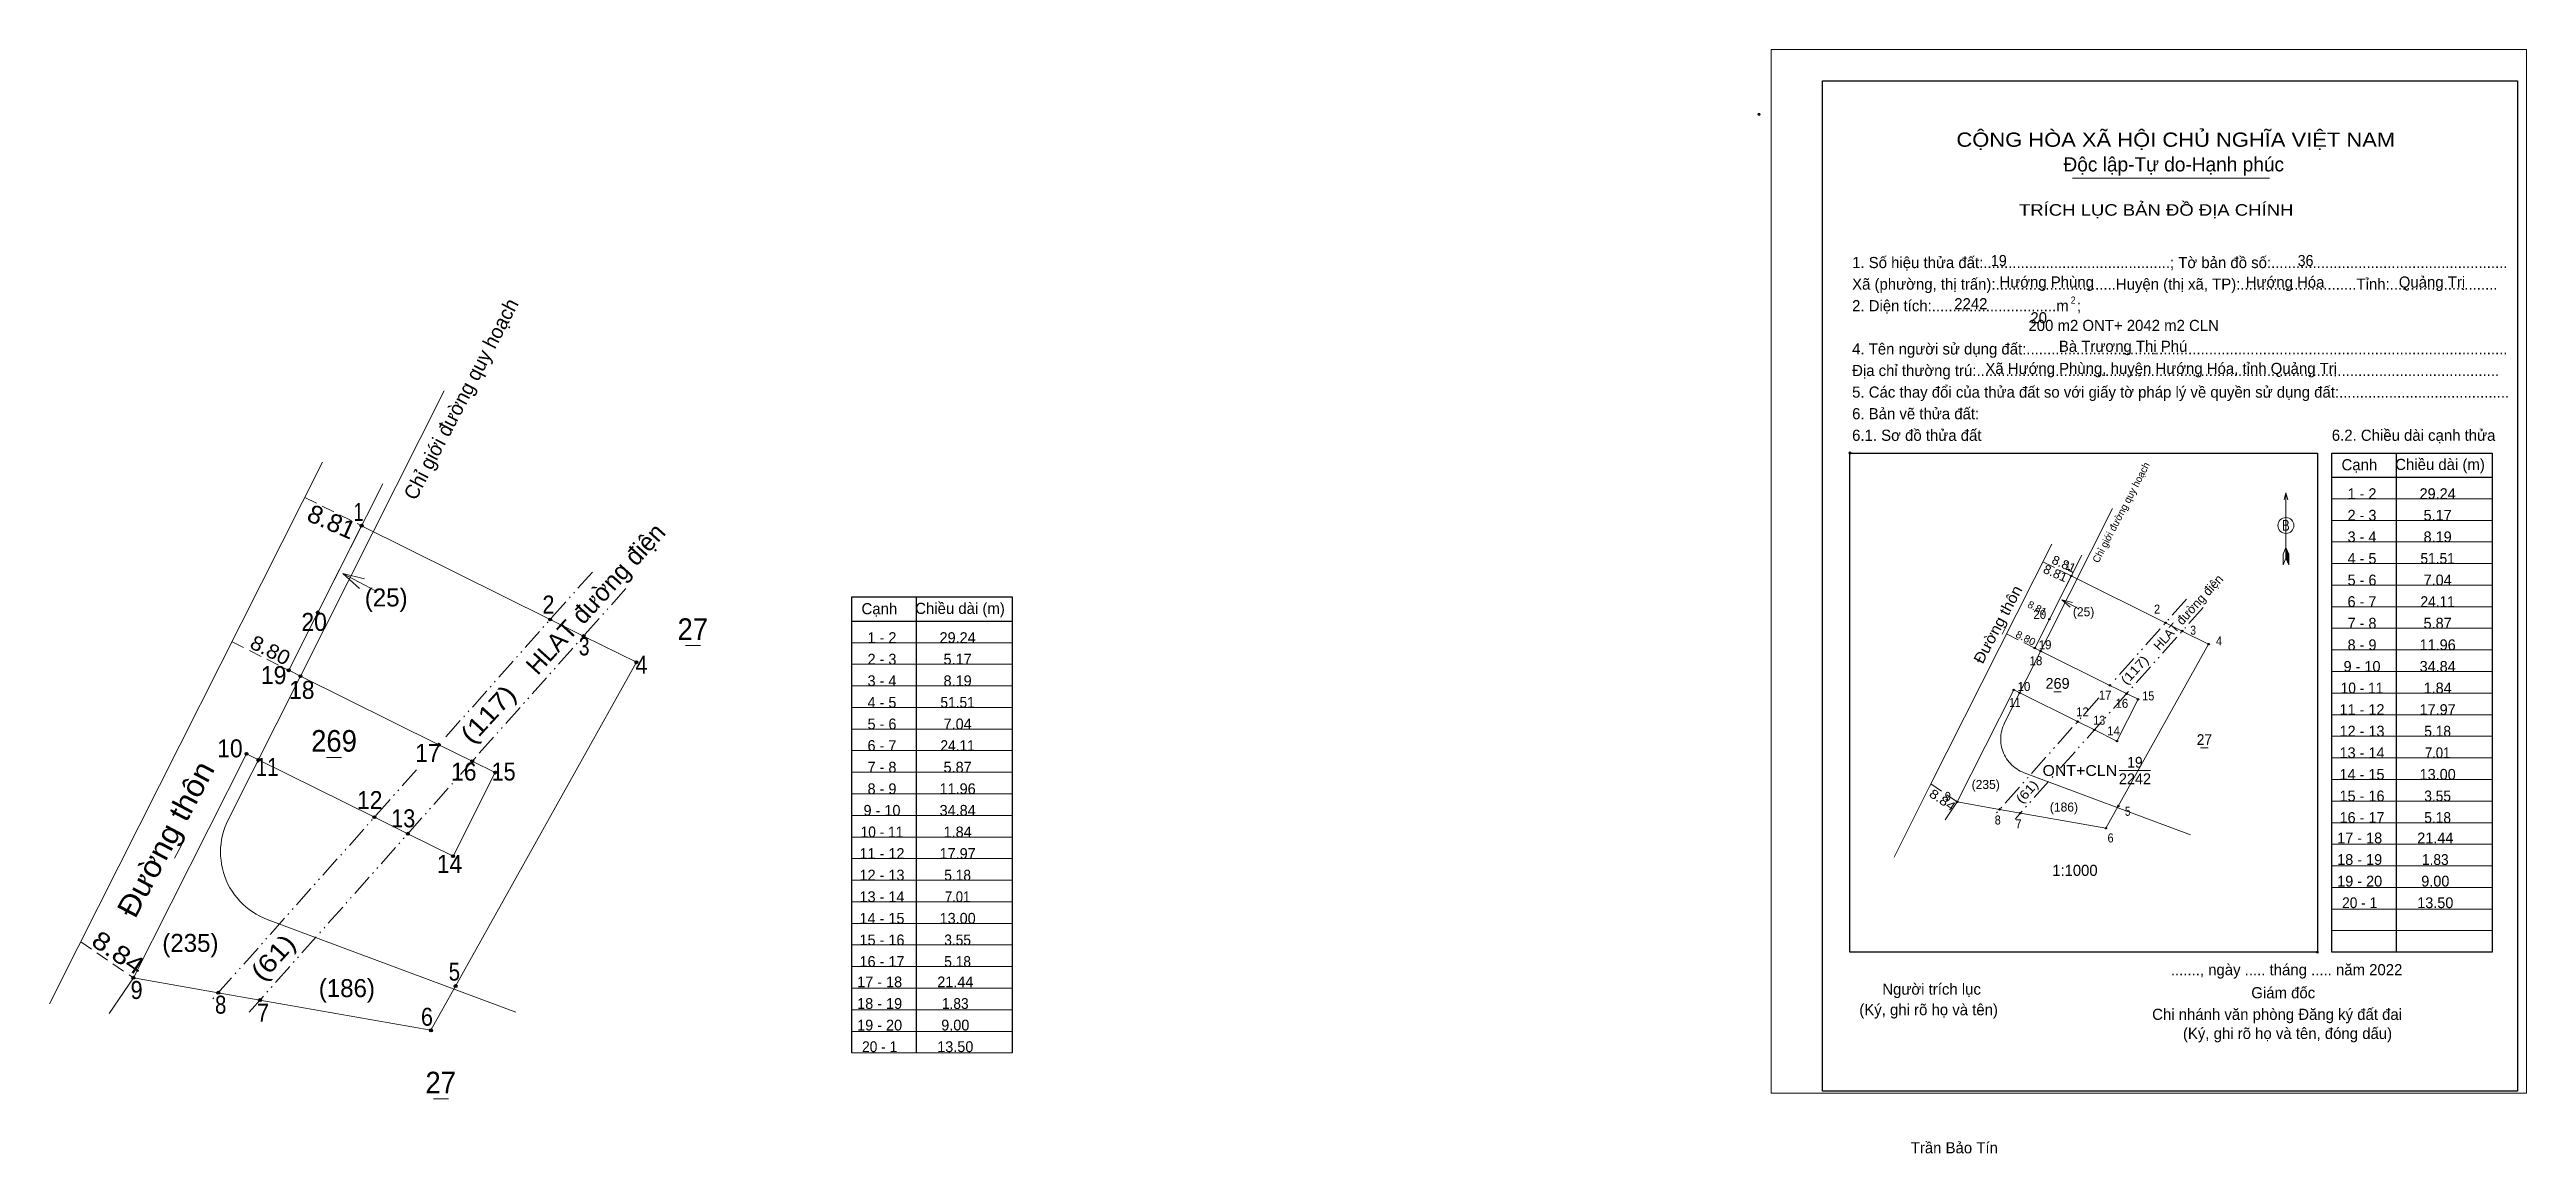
# Model space of a CAD drawing. Header units: metres. Extents: x 533772 to 534459, y 1850811 to 1851117.
import ezdxf
from ezdxf.enums import TextEntityAlignment as Align

# ---------------------------------------------------------------- set-up
doc = ezdxf.new("R2010")
doc.units = ezdxf.units.M
doc.header["$LTSCALE"] = 1.2
doc.header["$PDMODE"] = 32
doc.header["$PDSIZE"] = 0.6
doc.linetypes.add('DASH_DOUBLE_DOT', pattern=[9.2, 5, -1.2, 0.3, -1.2, 0.3, -1.2])
doc.linetypes.add('MEDIUM_DASHED', pattern=[4.5, 3, -1.5])
for name, color, linetype, lineweight in [('1', 7, 'Continuous', 13), ('10', 7, 'Continuous', 13), ('11', 7, 'Continuous', 25), ('13', 7, 'Continuous', 13), ('2', 7, 'Continuous', 13), ('27', 7, 'Continuous', 13), ('3', 7, 'Continuous', 25), ('50', 7, 'Continuous', 13), ('59', 7, 'DASH_DOUBLE_DOT', 13), ('63', 7, 'Continuous', 13), ('8', 7, 'Continuous', 13), ('9', 7, 'Continuous', 13)]:
    doc.layers.add(name, color=color, linetype=linetype, lineweight=lineweight)
for name, color, linetype in [('36', 7, 'Continuous'), ('52', 7, 'Continuous'), ('6', 7, 'Continuous')]:
    doc.layers.add(name, color=color, linetype=linetype)

msp = doc.modelspace()

# ---------------------------------------------------------------- hatches: boundary and pattern name
at = {"layer": '11'}
for points in [[(534333.301, 1850971.127, 1), (534332.901, 1850971.127, 1)], [(534333.301, 1850971.127, 1), (534332.901, 1850971.127, 1)], [(534327.223, 1850959.076, 1), (534326.823, 1850959.076, 1)], [(534327.223, 1850959.076, 1), (534326.823, 1850959.076, 1)], [(534359.478, 1850958.102, 1), (534359.078, 1850958.102, 1)], [(534359.478, 1850958.102, 1), (534359.078, 1850958.102, 1)], [(534323.17, 1850951.04, 1), (534322.77, 1850951.04, 1)], [(534323.17, 1850951.04, 1), (534322.77, 1850951.04, 1)], [(534324.812, 1850950.225, 1), (534324.412, 1850950.225, 1)], [(534324.812, 1850950.225, 1), (534324.412, 1850950.225, 1)], [(534364.11, 1850955.797, 1), (534363.71, 1850955.797, 1)], [(534364.11, 1850955.797, 1), (534363.71, 1850955.797, 1)], [(534371.439, 1850952.15, 1), (534371.039, 1850952.15, 1)], [(534371.439, 1850952.15, 1), (534371.039, 1850952.15, 1)], [(534317.32, 1850939.43, 1), (534316.92, 1850939.43, 1)], [(534317.32, 1850939.43, 1), (534316.92, 1850939.43, 1)], [(534318.967, 1850938.613, 1), (534318.567, 1850938.613, 1)], [(534318.967, 1850938.613, 1), (534318.567, 1850938.613, 1)], [(534344.014, 1850940.698, 1), (534343.614, 1850940.698, 1)], [(534344.014, 1850940.698, 1), (534343.614, 1850940.698, 1)], [(534348.652, 1850938.397, 1), (534348.252, 1850938.397, 1)], [(534348.652, 1850938.397, 1), (534348.252, 1850938.397, 1)], [(534351.83, 1850936.82, 1), (534351.43, 1850936.82, 1)], [(534351.83, 1850936.82, 1), (534351.43, 1850936.82, 1)], [(534335.066, 1850930.628, 1), (534334.666, 1850930.628, 1)], [(534335.066, 1850930.628, 1), (534334.666, 1850930.628, 1)], [(534339.707, 1850928.326, 1), (534339.307, 1850928.326, 1)], [(534339.707, 1850928.326, 1), (534339.307, 1850928.326, 1)], [(534345.99, 1850925.21, 1), (534345.59, 1850925.21, 1)], [(534345.99, 1850925.21, 1), (534345.59, 1850925.21, 1)], [(534301.614, 1850908.326, 1), (534301.214, 1850908.326, 1)], [(534301.614, 1850908.326, 1), (534301.214, 1850908.326, 1)], [(534313.395, 1850906.241, 1), (534312.995, 1850906.241, 1)], [(534313.395, 1850906.241, 1), (534312.995, 1850906.241, 1)], [(534313.395, 1850906.241, 1), (534312.995, 1850906.241, 1)], [(534313.395, 1850906.241, 1), (534312.995, 1850906.241, 1)], [(534319.179, 1850905.218, 1), (534318.779, 1850905.218, 1)], [(534319.179, 1850905.218, 1), (534318.779, 1850905.218, 1)], [(534346.349, 1850907.17, 1), (534345.949, 1850907.17, 1)], [(534346.349, 1850907.17, 1), (534345.949, 1850907.17, 1)], [(534342.917, 1850901.018, 1), (534342.517, 1850901.018, 1)], [(534342.917, 1850901.018, 1), (534342.517, 1850901.018, 1)]]:
    msp.add_hatch(color=256, dxfattribs=at).paths.add_polyline_path(points)
at = {"layer": '8'}
for points in [[(533858.819, 1850985.067, 1), (533858.019, 1850985.067, 1)], [(533858.819, 1850985.067, 1), (533858.019, 1850985.067, 1)], [(533846.664, 1850960.964, 1), (533845.864, 1850960.964, 1)], [(533846.664, 1850960.964, 1), (533845.864, 1850960.964, 1)], [(533911.175, 1850959.016, 1), (533910.375, 1850959.016, 1)], [(533911.175, 1850959.016, 1), (533910.375, 1850959.016, 1)], [(533920.437, 1850954.407, 1), (533919.637, 1850954.407, 1)], [(533920.437, 1850954.407, 1), (533919.637, 1850954.407, 1)], [(533838.558, 1850944.892, 1), (533837.758, 1850944.892, 1)], [(533838.558, 1850944.892, 1), (533837.758, 1850944.892, 1)], [(533841.842, 1850943.263, 1), (533841.042, 1850943.263, 1)], [(533841.842, 1850943.263, 1), (533841.042, 1850943.263, 1)], [(533935.096, 1850947.113, 1), (533934.296, 1850947.113, 1)], [(533935.096, 1850947.113, 1), (533934.296, 1850947.113, 1)], [(533880.245, 1850924.209, 1), (533879.445, 1850924.209, 1)], [(533880.245, 1850924.209, 1), (533879.445, 1850924.209, 1)], [(533826.858, 1850921.672, 1), (533826.058, 1850921.672, 1)], [(533826.858, 1850921.672, 1), (533826.058, 1850921.672, 1)], [(533830.153, 1850920.038, 1), (533829.353, 1850920.038, 1)], [(533830.153, 1850920.038, 1), (533829.353, 1850920.038, 1)], [(533889.523, 1850919.605, 1), (533888.723, 1850919.605, 1)], [(533889.523, 1850919.605, 1), (533888.723, 1850919.605, 1)], [(533895.879, 1850916.452, 1), (533895.079, 1850916.452, 1)], [(533895.879, 1850916.452, 1), (533895.079, 1850916.452, 1)], [(533862.349, 1850904.069, 1), (533861.549, 1850904.069, 1)], [(533862.349, 1850904.069, 1), (533861.549, 1850904.069, 1)], [(533871.632, 1850899.465, 1), (533870.832, 1850899.465, 1)], [(533871.632, 1850899.465, 1), (533870.832, 1850899.465, 1)], [(533884.198, 1850893.232, 1), (533883.398, 1850893.232, 1)], [(533884.198, 1850893.232, 1), (533883.398, 1850893.232, 1)], [(533795.446, 1850859.463, 1), (533794.646, 1850859.463, 1)], [(533795.446, 1850859.463, 1), (533794.646, 1850859.463, 1)], [(533819.008, 1850855.294, 1), (533818.208, 1850855.294, 1)], [(533819.008, 1850855.294, 1), (533818.208, 1850855.294, 1)], [(533819.008, 1850855.294, 1), (533818.208, 1850855.294, 1)], [(533819.008, 1850855.294, 1), (533818.208, 1850855.294, 1)], [(533884.916, 1850857.151, 1), (533884.116, 1850857.151, 1)], [(533884.916, 1850857.151, 1), (533884.116, 1850857.151, 1)], [(533830.577, 1850853.248, 1), (533829.777, 1850853.248, 1)], [(533830.577, 1850853.248, 1), (533829.777, 1850853.248, 1)], [(533878.053, 1850844.848, 1), (533877.253, 1850844.848, 1)], [(533878.053, 1850844.848, 1), (533877.253, 1850844.848, 1)]]:
    msp.add_hatch(color=256, dxfattribs=at).paths.add_polyline_path(points)

# ---------------------------------------------------------------- linework, layer by layer
at = {"layer": '1', "lineweight": 25}
for p, q in [((534405.44, 1850998.55), (534449.94, 1850998.55)), ((534423.28, 1851005.25), (534423.28, 1850866.55))]:
    msp.add_line(p, q, dxfattribs=at)
at = {"layer": '1'}
for p, q in [((534392.7, 1850994.19), (534392.7, 1850976.04)), ((534405.44, 1850992.55), (534449.94, 1850992.55)), ((534405.44, 1850986.55), (534449.94, 1850986.55)), ((534392.7, 1850979.04), (534391.94, 1850977.19)), ((534392.7, 1850979.04), (534393.47, 1850977.19)), ((534392.7, 1850978.78), (534393.47, 1850976.92)), ((534392.7, 1850978.52), (534393.47, 1850976.66)), ((534392.7, 1850978.26), (534393.48, 1850976.39)), ((534392.7, 1850977.99), (534393.48, 1850976.12)), ((534405.44, 1850980.55), (534449.94, 1850980.55)), ((534392.7, 1850977.73), (534393.48, 1850975.85)), ((534392.7, 1850977.47), (534393.48, 1850975.58)), ((534392.7, 1850977.21), (534393.49, 1850975.31)), ((534392.7, 1850976.95), (534393.49, 1850975.04)), ((534392.7, 1850976.69), (534393.49, 1850974.77)), ((534392.7, 1850976.43), (534393.5, 1850974.51)), ((534392.7, 1850976.04), (534393.5, 1850974.19)), ((534393.5, 1850974.19), (534393.47, 1850977.19)), ((534405.44, 1850974.55), (534449.94, 1850974.55)), ((534405.44, 1850968.55), (534449.94, 1850968.55)), ((534405.44, 1850962.55), (534449.94, 1850962.55)), ((534405.44, 1850956.55), (534449.94, 1850956.55)), ((534405.44, 1850950.55), (534449.94, 1850950.55)), ((534405.44, 1850944.55), (534449.94, 1850944.55)), ((534405.44, 1850938.55), (534449.94, 1850938.55)), ((534405.44, 1850932.55), (534449.94, 1850932.55)), ((534405.44, 1850926.55), (534449.94, 1850926.55)), ((534405.44, 1850920.55), (534449.94, 1850920.55)), ((534405.44, 1850914.55), (534449.94, 1850914.55)), ((534405.44, 1850908.55), (534449.94, 1850908.55)), ((534405.44, 1850902.55), (534449.94, 1850902.55)), ((534405.44, 1850896.55), (534449.94, 1850896.55)), ((534405.44, 1850890.55), (534449.94, 1850890.55)), ((534405.44, 1850884.55), (534449.94, 1850884.55)), ((534405.44, 1850878.55), (534449.94, 1850878.55)), ((534405.44, 1850872.55), (534449.94, 1850872.55))]:
    msp.add_line(p, q, dxfattribs=at)
at = {"layer": '1', "lineweight": 25}
for points in [[(534271.64, 1851005.25), (534401.44, 1851005.25), (534401.44, 1850866.55), (534271.64, 1850866.55)], [(534405.44, 1851005.25), (534449.94, 1851005.25), (534449.94, 1850866.55), (534405.44, 1850866.55)]]:
    msp.add_lwpolyline(points, close=True, dxfattribs=at)
at = {"layer": '1'}
for points in [[(534393.22, 1850992.26), (534392.7, 1850994.19), (534392.18, 1850992.26)], [(534392.7, 1850976.04), (534391.9, 1850974.19), (534391.94, 1850977.19)]]:
    msp.add_lwpolyline(points, dxfattribs=at)
msp.add_circle((534392.7, 1850985.117), 2.215, dxfattribs=at)
for p in [(534246.4, 1851099.34), (534271.64, 1851005.25), (534401.44, 1850866.55)]:
    msp.add_point(p, dxfattribs=at)
at = {"layer": '10'}
for p, q in [((534293.76, 1850912.61), (534327.67, 1850979.94)), ((534293.76, 1850912.61), (534327.67, 1850979.94)), ((534330.47, 1850964.47), (534335.01, 1850962.1)), ((534330.47, 1850964.47), (534335.01, 1850962.1)), ((534283.88, 1850893.01), (534293.76, 1850912.61)), ((534283.88, 1850893.01), (534293.76, 1850912.61))]:
    msp.add_line(p, q, dxfattribs=at)
at = {"layer": '10', "linetype": 'MEDIUM_DASHED'}
for p, q in [((534325.21, 1850975.05), (534333.1, 1850971.13)), ((534325.21, 1850975.05), (534333.1, 1850971.13)), ((534315.11, 1850955), (534322.97, 1850951.04)), ((534315.11, 1850955), (534322.97, 1850951.04)), ((534294.11, 1850913.3), (534301.41, 1850908.33)), ((534294.11, 1850913.3), (534301.41, 1850908.33))]:
    msp.add_line(p, q, dxfattribs=at)
at = {"layer": '10'}
for points in [[(534313.2, 1850906.24), (534301.41, 1850908.33), (534317.12, 1850939.43), (534318.77, 1850938.61), (534334.87, 1850930.63), (534339.51, 1850928.33), (534345.79, 1850925.21), (534351.63, 1850936.82), (534348.45, 1850938.4), (534343.81, 1850940.7), (534324.61, 1850950.23), (534322.97, 1850951.04), (534327.02, 1850959.08), (534336.02, 1850976.92)], [(534327.02, 1850959.08), (534333.1, 1850971.13), (534359.28, 1850958.1), (534363.91, 1850955.8), (534371.24, 1850952.15), (534346.15, 1850907.17), (534342.72, 1850901.02), (534318.98, 1850905.22), (534313.2, 1850906.24), (534301.41, 1850908.33), (534317.12, 1850939.43), (534318.77, 1850938.61), (534334.87, 1850930.63), (534339.51, 1850928.33), (534345.79, 1850925.21), (534351.63, 1850936.82), (534351.76, 1850937.07)], [(534333.1, 1850971.13), (534359.28, 1850958.1), (534363.91, 1850955.8), (534371.24, 1850952.15), (534346.15, 1850907.17), (534342.72, 1850901.02), (534318.98, 1850905.22), (534313.2, 1850906.24)], [(534332.79, 1850962.42), (534330.47, 1850964.47), (534333.48, 1850963.75)], [(534332.79, 1850962.42), (534330.47, 1850964.47), (534333.48, 1850963.75)]]:
    msp.add_lwpolyline(points, dxfattribs=at)
msp.add_lwpolyline([(534313.2, 1850906.24), (534301.41, 1850908.33), (534317.12, 1850939.43), (534318.77, 1850938.61), (534334.87, 1850930.63), (534339.51, 1850928.33), (534345.79, 1850925.21), (534351.63, 1850936.82), (534348.45, 1850938.4), (534343.81, 1850940.7), (534324.61, 1850950.23), (534322.97, 1850951.04), (534327.02, 1850959.08), (534333.1, 1850971.13), (534359.28, 1850958.1), (534363.91, 1850955.8), (534371.24, 1850952.15), (534346.15, 1850907.17), (534342.72, 1850901.02), (534318.98, 1850905.22)], close=True, dxfattribs=at)
at = {"layer": '11'}
for centre in [(534333.101, 1850971.127), (534333.101, 1850971.127), (534327.023, 1850959.076), (534327.023, 1850959.076), (534359.278, 1850958.102), (534359.278, 1850958.102), (534322.97, 1850951.04), (534322.97, 1850951.04), (534324.612, 1850950.225), (534324.612, 1850950.225), (534363.91, 1850955.797), (534363.91, 1850955.797), (534371.239, 1850952.15), (534371.239, 1850952.15), (534317.12, 1850939.43), (534317.12, 1850939.43), (534318.767, 1850938.613), (534318.767, 1850938.613), (534343.814, 1850940.698), (534343.814, 1850940.698), (534348.452, 1850938.397), (534348.452, 1850938.397), (534351.63, 1850936.82), (534351.63, 1850936.82), (534334.866, 1850930.628), (534334.866, 1850930.628), (534339.507, 1850928.326), (534339.507, 1850928.326), (534345.79, 1850925.21), (534345.79, 1850925.21), (534301.414, 1850908.326), (534301.414, 1850908.326), (534313.195, 1850906.241), (534313.195, 1850906.241), (534313.195, 1850906.241), (534313.195, 1850906.241), (534318.979, 1850905.218), (534318.979, 1850905.218), (534346.149, 1850907.17), (534346.149, 1850907.17), (534342.717, 1850901.018), (534342.717, 1850901.018)]:
    msp.add_circle(centre, 0.2, dxfattribs=at)
at = {"layer": '13'}
msp.add_line((534333.4, 1851081.61), (534388.13, 1851081.61), dxfattribs=at)
at = {"layer": '2'}
msp.add_lwpolyline([(534249.81, 1851117.38), (534459.48, 1851117.38), (534459.48, 1850827.39), (534249.81, 1850827.39)], close=True, dxfattribs=at)
at = {"layer": '27'}
msp.add_line((534301.41, 1850908.33), (534298.04, 1850903.36), dxfattribs=at)
msp.add_line((534301.41, 1850908.33), (534298.04, 1850903.36), dxfattribs=at)
msp.add_line((534301.41, 1850908.33), (534298.04, 1850903.36), dxfattribs=at)
msp.add_line((534301.41, 1850908.33), (534298.04, 1850903.36), dxfattribs=at)
at = {"layer": '3'}
msp.add_lwpolyline([(534263.98, 1851108.69), (534456.98, 1851108.69), (534456.98, 1850827.92), (534263.98, 1850827.92)], close=True, dxfattribs=at)
at = {"layer": '50'}
for p, q in [((534314.58, 1850930.28), (534344.57, 1850989.88)), ((534314.58, 1850930.28), (534344.57, 1850989.88)), ((534366.19, 1850899.15), (534320.01, 1850916.41)), ((534366.19, 1850899.15), (534320.01, 1850916.41))]:
    msp.add_line(p, q, dxfattribs=at)
msp.add_lwpolyline([(534320.01, 1850916.41), (534319.47, 1850916.63), (534318.95, 1850916.88), (534318.44, 1850917.16), (534317.95, 1850917.47), (534317.48, 1850917.8), (534317.03, 1850918.17), (534316.6, 1850918.55), (534316.19, 1850918.97), (534315.81, 1850919.4), (534315.46, 1850919.86), (534315.13, 1850920.33), (534314.82, 1850920.83), (534314.55, 1850921.34), (534314.31, 1850921.87), (534314.1, 1850922.4), (534313.92, 1850922.96), (534313.77, 1850923.51), (534313.66, 1850924.08), (534313.58, 1850924.66), (534313.53, 1850925.23), (534313.51, 1850925.81), (534313.53, 1850926.39), (534313.58, 1850926.97), (534313.67, 1850927.54), (534313.79, 1850928.11), (534313.94, 1850928.66), (534314.12, 1850929.21), (534314.33, 1850929.75), (534314.58, 1850930.28)], dxfattribs=at)
msp.add_lwpolyline([(534320.01, 1850916.41), (534319.47, 1850916.63), (534318.95, 1850916.88), (534318.44, 1850917.16), (534317.95, 1850917.47), (534317.48, 1850917.8), (534317.03, 1850918.17), (534316.6, 1850918.55), (534316.19, 1850918.97), (534315.81, 1850919.4), (534315.46, 1850919.86), (534315.13, 1850920.33), (534314.82, 1850920.83), (534314.55, 1850921.34), (534314.31, 1850921.87), (534314.1, 1850922.4), (534313.92, 1850922.96), (534313.77, 1850923.51), (534313.66, 1850924.08), (534313.58, 1850924.66), (534313.53, 1850925.23), (534313.51, 1850925.81), (534313.53, 1850926.39), (534313.58, 1850926.97), (534313.67, 1850927.54), (534313.79, 1850928.11), (534313.94, 1850928.66), (534314.12, 1850929.21), (534314.33, 1850929.75), (534314.58, 1850930.28)], dxfattribs=at)
at = {"layer": '59'}
for p, q in [((534365.13, 1850964.69), (534344.4, 1850941.36)), ((534365.13, 1850964.69), (534344.4, 1850941.36)), ((534369.76, 1850962.38), (534348.8, 1850938.78)), ((534369.76, 1850962.38), (534348.8, 1850938.78)), ((534340.72, 1850937.21), (534312.19, 1850905.11)), ((534340.72, 1850937.21), (534312.19, 1850905.11)), ((534348.8, 1850938.78), (534317.48, 1850903.53)), ((534348.8, 1850938.78), (534317.48, 1850903.53))]:
    msp.add_line(p, q, dxfattribs=at)
at = {"layer": '63'}
for p, q in [((534313.89, 1850954.93), (534314.86, 1850956.76)), ((534313.89, 1850954.93), (534314.86, 1850956.76)), ((534328.24, 1850938.94), (534330.31, 1850938.94)), ((534328.24, 1850938.94), (534330.31, 1850938.94)), ((534369.01, 1850923.33), (534371.08, 1850923.33))]:
    msp.add_line(p, q, dxfattribs=at)
at = {"layer": '8'}
for p, q in [((533821.37, 1850903.38), (533881.36, 1851022.57)), ((533821.37, 1850903.38), (533881.36, 1851022.57)), ((533779.74, 1850868.04), (533847.56, 1851002.7)), ((533779.74, 1850868.04), (533847.56, 1851002.7)), ((533853.17, 1850971.75), (533862.25, 1850967.01)), ((533853.17, 1850971.75), (533862.25, 1850967.01)), ((533948.35, 1850951.76), (533952.49, 1850951.76)), ((533994.53, 1850952.56), (534039.03, 1850952.56)), ((533994.53, 1850946.56), (534039.03, 1850946.56)), ((533994.53, 1850940.56), (534039.03, 1850940.56)), ((533994.53, 1850934.56), (534039.03, 1850934.56)), ((533994.53, 1850928.56), (534039.03, 1850928.56)), ((533848.7, 1850920.7), (533852.84, 1850920.7)), ((533848.7, 1850920.7), (533852.84, 1850920.7)), ((533994.53, 1850922.56), (534039.03, 1850922.56)), ((533994.53, 1850916.56), (534039.03, 1850916.56)), ((533994.53, 1850910.56), (534039.03, 1850910.56)), ((533994.53, 1850904.56), (534039.03, 1850904.56)), ((533806.42, 1850892.64), (533808.37, 1850896.3)), ((533994.53, 1850898.56), (534039.03, 1850898.56)), ((533994.53, 1850892.56), (534039.03, 1850892.56)), ((533994.53, 1850886.56), (534039.03, 1850886.56)), ((533901.22, 1850849.85), (533832.23, 1850875.64)), ((533994.53, 1850880.56), (534039.03, 1850880.56)), ((533771.76, 1850852.2), (533779.74, 1850868.04)), ((533994.53, 1850874.56), (534039.03, 1850874.56)), ((533994.53, 1850868.56), (534039.03, 1850868.56)), ((533994.53, 1850862.56), (534039.03, 1850862.56)), ((533795.05, 1850859.46), (533788.3, 1850849.54)), ((533795.05, 1850859.46), (533788.3, 1850849.54)), ((533795.05, 1850859.46), (533788.3, 1850849.54)), ((533795.05, 1850859.46), (533788.3, 1850849.54)), ((533994.53, 1850856.56), (534039.03, 1850856.56)), ((533994.53, 1850850.56), (534039.03, 1850850.56)), ((533994.53, 1850844.56), (534039.03, 1850844.56)), ((533994.53, 1850838.56), (534039.03, 1850838.56)), ((533878.36, 1850825.78), (533882.5, 1850825.78))]:
    msp.add_line(p, q, dxfattribs=at)
at = {"layer": '8', "linetype": 'MEDIUM_DASHED'}
for p, q in [((533842.64, 1850992.92), (533858.42, 1850985.07)), ((533842.64, 1850992.92), (533858.42, 1850985.07)), ((533822.44, 1850952.81), (533838.16, 1850944.89)), ((533822.44, 1850952.81), (533838.16, 1850944.89)), ((533780.43, 1850869.4), (533795.05, 1850859.46)), ((533780.43, 1850869.4), (533795.05, 1850859.46))]:
    msp.add_line(p, q, dxfattribs=at)
at = {"layer": '8', "linetype": 'DASH_DOUBLE_DOT'}
for p, q in [((533922.47, 1850972.18), (533881.02, 1850925.53)), ((533922.47, 1850972.18), (533881.02, 1850925.53)), ((533931.73, 1850967.57), (533889.81, 1850920.38)), ((533931.73, 1850967.57), (533889.81, 1850920.38)), ((533873.65, 1850917.24), (533816.6, 1850853.03)), ((533873.65, 1850917.24), (533816.6, 1850853.03)), ((533889.81, 1850920.38), (533827.18, 1850849.87)), ((533889.81, 1850920.38), (533827.18, 1850849.87))]:
    msp.add_line(p, q, dxfattribs=at)
at = {"layer": '8', "lineweight": 25}
for p, q in [((533994.53, 1850838.56), (533994.53, 1850965.26)), ((534012.37, 1850965.26), (534012.37, 1850838.56)), ((533994.53, 1850958.56), (534039.03, 1850958.56))]:
    msp.add_line(p, q, dxfattribs=at)
at = {"layer": '8'}
for points in [[(533818.61, 1850855.29), (533795.05, 1850859.46), (533826.46, 1850921.67), (533829.75, 1850920.04), (533861.95, 1850904.07), (533871.23, 1850899.46), (533883.8, 1850893.23), (533895.48, 1850916.45), (533889.12, 1850919.61), (533879.85, 1850924.21), (533841.44, 1850943.26), (533838.16, 1850944.89), (533846.26, 1850960.96), (533864.26, 1850996.66)], [(533846.26, 1850960.96), (533858.42, 1850985.07), (533910.77, 1850959.02), (533920.04, 1850954.41), (533934.7, 1850947.11), (533884.52, 1850857.15), (533877.65, 1850844.85), (533830.18, 1850853.25), (533818.61, 1850855.29), (533795.05, 1850859.46), (533826.46, 1850921.67), (533829.75, 1850920.04), (533861.95, 1850904.07), (533871.23, 1850899.46), (533883.8, 1850893.23), (533895.48, 1850916.45), (533895.73, 1850916.95)], [(533858.42, 1850985.07), (533910.77, 1850959.02), (533920.04, 1850954.41), (533934.7, 1850947.11), (533884.52, 1850857.15), (533877.65, 1850844.85), (533830.18, 1850853.25), (533818.61, 1850855.29)], [(533857.79, 1850967.64), (533853.17, 1850971.75), (533859.18, 1850970.3)], [(533857.79, 1850967.64), (533853.17, 1850971.75), (533859.18, 1850970.3)], [(533832.23, 1850875.64), (533831.15, 1850876.08), (533830.11, 1850876.58), (533829.09, 1850877.14), (533828.11, 1850877.76), (533827.17, 1850878.42), (533826.27, 1850879.16), (533825.41, 1850879.92), (533824.59, 1850880.76), (533823.83, 1850881.62), (533823.13, 1850882.54), (533822.47, 1850883.48), (533821.85, 1850884.48), (533821.31, 1850885.5), (533820.83, 1850886.56), (533820.41, 1850887.62), (533820.05, 1850888.74), (533819.75, 1850889.84), (533819.53, 1850890.98), (533819.37, 1850892.14), (533819.27, 1850893.28), (533819.23, 1850894.44), (533819.27, 1850895.6), (533819.37, 1850896.76), (533819.55, 1850897.9), (533819.79, 1850899.04), (533820.09, 1850900.14), (533820.45, 1850901.24), (533820.87, 1850902.32), (533821.37, 1850903.38)], [(533832.23, 1850875.64), (533831.15, 1850876.08), (533830.11, 1850876.58), (533829.09, 1850877.14), (533828.11, 1850877.76), (533827.17, 1850878.42), (533826.27, 1850879.16), (533825.41, 1850879.92), (533824.59, 1850880.76), (533823.83, 1850881.62), (533823.13, 1850882.54), (533822.47, 1850883.48), (533821.85, 1850884.48), (533821.31, 1850885.5), (533820.83, 1850886.56), (533820.41, 1850887.62), (533820.05, 1850888.74), (533819.75, 1850889.84), (533819.53, 1850890.98), (533819.37, 1850892.14), (533819.27, 1850893.28), (533819.23, 1850894.44), (533819.27, 1850895.6), (533819.37, 1850896.76), (533819.55, 1850897.9), (533819.79, 1850899.04), (533820.09, 1850900.14), (533820.45, 1850901.24), (533820.87, 1850902.32), (533821.37, 1850903.38)]]:
    msp.add_lwpolyline(points, dxfattribs=at)
msp.add_lwpolyline([(533818.61, 1850855.29), (533795.05, 1850859.46), (533826.46, 1850921.67), (533829.75, 1850920.04), (533861.95, 1850904.07), (533871.23, 1850899.46), (533883.8, 1850893.23), (533895.48, 1850916.45), (533889.12, 1850919.61), (533879.85, 1850924.21), (533841.44, 1850943.26), (533838.16, 1850944.89), (533846.26, 1850960.96), (533858.42, 1850985.07), (533910.77, 1850959.02), (533920.04, 1850954.41), (533934.7, 1850947.11), (533884.52, 1850857.15), (533877.65, 1850844.85), (533830.18, 1850853.25)], close=True, dxfattribs=at)
at = {"layer": '8', "lineweight": 25}
msp.add_lwpolyline([(533994.53, 1850965.26), (534039.03, 1850965.26), (534039.03, 1850838.56)], dxfattribs=at)
for centre in [(533858.419, 1850985.067), (533858.419, 1850985.067), (533846.264, 1850960.964), (533846.264, 1850960.964), (533910.775, 1850959.016), (533910.775, 1850959.016), (533920.037, 1850954.407), (533920.037, 1850954.407), (533838.158, 1850944.892), (533838.158, 1850944.892), (533841.442, 1850943.263), (533841.442, 1850943.263), (533934.696, 1850947.113), (533934.696, 1850947.113), (533879.845, 1850924.209), (533879.845, 1850924.209), (533826.458, 1850921.672), (533826.458, 1850921.672), (533829.753, 1850920.038), (533829.753, 1850920.038), (533889.123, 1850919.605), (533889.123, 1850919.605), (533895.479, 1850916.452), (533895.479, 1850916.452), (533861.949, 1850904.069), (533861.949, 1850904.069), (533871.232, 1850899.465), (533871.232, 1850899.465), (533883.798, 1850893.232), (533883.798, 1850893.232), (533795.046, 1850859.463), (533795.046, 1850859.463), (533818.608, 1850855.294), (533818.608, 1850855.294), (533818.608, 1850855.294), (533818.608, 1850855.294), (533884.516, 1850857.151), (533884.516, 1850857.151), (533830.177, 1850853.248), (533830.177, 1850853.248), (533877.653, 1850844.848), (533877.653, 1850844.848)]:
    msp.add_circle(centre, 0.4, dxfattribs=at)
at = {"layer": '9'}
msp.add_line((534346.43, 1850917.04), (534355.12, 1850917.04), dxfattribs=at)
msp.add_line((534346.43, 1850917.04), (534355.12, 1850917.04), dxfattribs=at)

# ---------------------------------------------------------------- texts
at = {"layer": '1', "width": 1.2}
msp.add_text('TRÍCH LỤC BẢN ĐỒ ĐỊA CHÍNH', height=3.2, dxfattribs=at).set_placement((534356.675, 1851071.2), align=Align.CENTER)
at = {"layer": '1'}
for s, p in [('Xã (phường, thị trấn):.............................Huyện (thị xã, TP):............................Tỉnh:..........................', (534272.25, 1851050.64)), ('1. Số hiệu thửa đất:.............................................; Tờ bản đồ số:.........................................................', (534272.25, 1851056.64)), ('2. Diện tích:..............................m  ;', (534272.25, 1851044.64)), ('4. Tên người sử dụng đất:....................................................................................................................', (534272.25, 1851032.64)), ('Địa chỉ thường trú:..............................................................................................................................', (534272.25, 1851026.64)), ('5. Các thay đổi của thửa đất so với giấy tờ pháp lý về quyền sử dụng đất:.........................................', (534272.25, 1851020.64)), ('6. Bản vẽ thửa đất:', (534272.25, 1851014.64)), ('6.1. Sơ đồ thửa đất', (534272.25, 1851008.64)), ('6.2. Chiều dài cạnh thửa', (534405.44, 1851008.65)), ('Cạnh', (534408.14, 1851000.45)), ('Chiều dài (m)', (534423.04, 1851000.55)), ('......., ngày ..... tháng ..... năm 2022', (534360.74, 1850860.15))]:
    msp.add_text(s, height=3.1, dxfattribs=at).set_placement(p)
for s, height, width, p in [('2', 2, 0.9, (534332.95, 1851046.74)), ('B', 3, 0.8, (534391.59, 1850983.66))]:
    msp.add_text(s, height=height, dxfattribs=dict(at, width=width)).set_placement(p)
for s, p in [('Người trích lục', (534308.01, 1850854.75)), ('(Ký, ghi rõ họ và tên)', (534312.73, 1850849.05)), ('Trần Bảo Tín', (534312.72, 1850810.67))]:
    msp.add_text(s, height=3.1, dxfattribs=at).set_placement(p, align=Align.RIGHT)
for s, p in [('Giám đốc', (534391.95, 1850853.75)), ('Chi nhánh văn phòng Đăng ký đất đai', (534390.245, 1850847.75)), ('(Ký, ghi rõ họ và tên, đóng dấu)', (534393.135, 1850842.45))]:
    msp.add_text(s, height=3.1, dxfattribs=at).set_placement(p, align=Align.CENTER)
at = {"layer": '10'}
for s, rotation, width, p in [('8.81', 333.237, 1.05, (534323.18, 1850961.294)), ('8.81', 333.237, 1.05, (534323.18, 1850961.294)), ('8.80', 333.258, 1.1, (534319.99, 1850952.939)), ('8.80', 333.258, 1.1, (534319.99, 1850952.939))]:
    msp.add_text(s, height=2, rotation=rotation, dxfattribs=dict(at, width=width)).set_placement(p, align=Align.CENTER)
at = {"layer": '13'}
for s, height, width, p in [('CỘNG HÒA XÃ HỘI CHỦ NGHĨA VIỆT NAM', 3.96, 1.15, (534362.11, 1851090.35)), ('19', 3, 0.95, (534350.785, 1850917.84)), ('19', 3, 0.95, (534350.785, 1850917.84))]:
    msp.add_text(s, height=height, dxfattribs=dict(at, width=width)).set_placement(p, align=Align.CENTER)
for s, height, p in [('Độc lập-Tự do-Hạnh phúc', 3.96, (534361.55, 1851083.5)), ('2242', 3, (534350.775, 1850913.24)), ('2242', 3, (534350.775, 1850913.24))]:
    msp.add_text(s, height=height, dxfattribs=at).set_placement(p, align=Align.CENTER)
at = {"layer": '13', "width": 1.1}
msp.add_text('ONT+CLN', height=3, dxfattribs=at).set_placement((534345.84, 1850915.54), align=Align.RIGHT)
msp.add_text('ONT+CLN', height=3, dxfattribs=at).set_placement((534345.84, 1850915.54), align=Align.RIGHT)
at = {"layer": '36', "width": 1.1}
msp.add_text('Đường thôn', height=3, rotation=61.995, dxfattribs=at).set_placement((534314.043, 1850956.931), align=Align.CENTER)
msp.add_text('Đường thôn', height=3, rotation=61.995, dxfattribs=at).set_placement((534314.043, 1850956.931), align=Align.CENTER)
at = {"layer": '36'}
msp.add_text('269', height=3, dxfattribs=at).set_placement((534329.285, 1850939.74), align=Align.CENTER)
msp.add_text('269', height=3, dxfattribs=at).set_placement((534329.285, 1850939.74), align=Align.CENTER)
at = {"layer": '36', "width": 0.95}
msp.add_text('27', height=3, dxfattribs=at).set_placement((534370.055, 1850924.13), align=Align.CENTER)
at = {"layer": '50'}
msp.add_text('Chỉ giới đường quy hoạch', height=2, rotation=62.438, dxfattribs=at).set_placement((534354.984, 1851002.035), align=Align.RIGHT)
msp.add_text('Chỉ giới đường quy hoạch', height=2, rotation=62.438, dxfattribs=at).set_placement((534354.984, 1851002.035), align=Align.RIGHT)
at = {"layer": '52'}
for s, p in [('1 - 2', (534413.82, 1850992.47)), ('29.24', (534434.825, 1850992.47)), ('2 - 3', (534413.82, 1850986.47)), ('5.17', (534434.815, 1850986.47)), ('3 - 4', (534413.82, 1850980.47)), ('8.19', (534434.815, 1850980.47)), ('4 - 5', (534413.82, 1850974.47)), ('5 - 6', (534413.825, 1850968.47)), ('7.04', (534434.825, 1850968.47)), ('6 - 7', (534413.815, 1850962.47)), ('7 - 8', (534413.825, 1850956.47)), ('5.87', (534434.815, 1850956.47)), ('8 - 9', (534413.825, 1850950.47)), ('11.96', (534434.82, 1850950.47)), ('9 - 10', (534413.825, 1850944.47)), ('34.84', (534434.825, 1850944.47)), ('1.84', (534434.825, 1850938.47)), ('11 - 12', (534413.82, 1850932.47)), ('17.97', (534434.82, 1850932.47)), ('12 - 13', (534413.825, 1850926.47)), ('13 - 14', (534413.825, 1850920.47)), ('14 - 15', (534413.82, 1850914.47)), ('13.00', (534434.825, 1850914.47)), ('15 - 16', (534413.825, 1850908.47)), ('16 - 17', (534413.825, 1850902.47)), ('17 - 18', (534413.175, 1850896.8)), ('21.44', (534434.17, 1850896.8)), ('18 - 19', (534413.17, 1850890.8)), ('19 - 20', (534413.17, 1850884.8)), ('13.50', (534434.17, 1850878.8)), ('9.00', (534434.175, 1850884.8))]:
    msp.add_text(s, height=3, dxfattribs=at).set_placement(p, align=Align.CENTER)
for s, width, p in [('51.51', 0.95, (534434.815, 1850974.47)), ('24.11', 0.95, (534434.815, 1850962.47)), ('10 - 11', 0.95, (534413.82, 1850938.47)), ('5.18', 0.95, (534434.825, 1850926.47)), ('7.01', 0.9, (534434.815, 1850920.47)), ('3.55', 0.95, (534434.82, 1850908.47)), ('5.18', 0.95, (534434.825, 1850902.47)), ('1.83', 0.95, (534434.17, 1850890.8)), ('20 - 1', 0.95, (534413.17, 1850878.8))]:
    msp.add_text(s, height=3, dxfattribs=dict(at, width=width)).set_placement(p, align=Align.CENTER)
at = {"layer": '6', "width": 0.95}
for s, p in [('19', (534310.79, 1851057.19)), ('36', (534395.96, 1851057.19))]:
    msp.add_text(s, height=3.1, dxfattribs=at).set_placement(p)
at = {"layer": '6'}
for s, height, p in [('Hướng Phùng', 3.1, (534313.16, 1851051.23)), ('Hướng Hóa', 3.1, (534381.53, 1851051.19)), ('Quảng Trị', 3.1, (534424.03, 1851051.21)), ('2242', 3.1, (534300.6, 1851045.19)), ('200 m2 ONT+ 2042 m2 CLN', 3.1, (534321.21, 1851039.16)), ('20', 3.08, (534321.77, 1851041.31)), ('Bà Trương Thị Phú', 3.1, (534329.66, 1851033.37)), ('Xã Hướng Phùng, huyện Hướng Hóa, tỉnh Quảng Trị', 3.1, (534309.26, 1851027.21)), ('1:1000', 3.08, (534327.81, 1850887.76)), ('1:1000', 3.08, (534327.81, 1850887.76))]:
    msp.add_text(s, height=height, dxfattribs=at).set_placement(p)
at = {"layer": '8'}
msp.add_text('Chỉ giới đường quy hoạch', height=4, rotation=62.438, dxfattribs=at).set_placement((533902.151, 1851046.839), align=Align.RIGHT)
for s, height, rotation, width, p in [('8.81', 5, 336.271, 1.05, (533849.069, 1850983.879)), ('8.80', 4, 333.258, 1.1, (533832.165, 1850948.686)), ('8.80', 4, 333.258, 1.1, (533832.165, 1850948.686)), ('(117)', 5, 47.533, 1.2, (533895.397, 1850931.012)), ('(117)', 5, 47.533, 1.2, (533895.397, 1850931.012)), ('Đường thôn', 6, 61.995, 1.1, (533806.678, 1850896.586)), ('8.84', 5, 325.953, 1.2, (533789.44, 1850864.353)), ('(61)', 5, 47.851, 1.2, (533835.691, 1850863.432)), ('(61)', 5, 47.851, 1.2, (533835.691, 1850863.432))]:
    msp.add_text(s, height=height, rotation=rotation, dxfattribs=dict(at, width=width)).set_placement(p, align=Align.CENTER)
for s, height, width, p in [('1', 5, 0.75, (533857.55, 1850986.4)), ('2', 5, 0.9, (533910.28, 1850960.66)), ('20', 5, 0.95, (533845.22, 1850955.84)), ('27', 6, 0.95, (533950.37, 1850953.32)), ('3', 5, 0.8, (533920.2, 1850949.04)), ('19', 5, 0.95, (533833.99, 1850941.06)), ('4', 5, 0.9, (533936.12, 1850943.92)), ('18', 5, 0.95, (533841.8, 1850936.94)), ('51.51', 3, 0.95, (534023.885, 1850934.47)), ('10', 5, 0.95, (533821.84, 1850920.7)), ('269', 6, 0.95, (533850.75, 1850922.28)), ('269', 6, 0.95, (533850.75, 1850922.28)), ('17', 5, 0.95, (533876.81, 1850919.44)), ('24.11', 3, 0.95, (534023.885, 1850922.47)), ('11', 5, 0.85, (533832.18, 1850915.54)), ('16', 5, 0.95, (533886.78, 1850914.24)), ('15', 5, 0.9, (533897.83, 1850914.26)), ('12', 5, 0.95, (533860.66, 1850906.32)), ('13', 5, 0.9, (533869.96, 1850901.26)), ('10 - 11', 3, 0.95, (534002.89, 1850898.47)), ('14', 5, 0.95, (533882.81, 1850888.58)), ('5.18', 3, 0.95, (534023.895, 1850886.47)), ('7.01', 3, 0.9, (534023.885, 1850880.47)), ('3.55', 3, 0.95, (534023.89, 1850868.47)), ('5', 5, 0.85, (533884.16, 1850858.66)), ('5.18', 3, 0.95, (534023.895, 1850862.47)), ('9', 5, 0.9, (533795.93, 1850853.56)), ('8', 5, 0.85, (533819.28, 1850849.48)), ('7', 5, 0.9, (533831.01, 1850847.24)), ('6', 5, 0.9, (533876.55, 1850846.12)), ('1.83', 3, 0.95, (534023.24, 1850850.8)), ('20 - 1', 3, 0.95, (534002.24, 1850838.8)), ('27', 6, 0.95, (533880.37, 1850827.34))]:
    msp.add_text(s, height=height, dxfattribs=dict(at, width=width)).set_placement(p, align=Align.CENTER)
msp.add_text('HLAT đường điện', height=5, rotation=47.851, dxfattribs=at).set_placement((533925.203, 1850963.097), align=Align.CENTER)
msp.add_text('HLAT đường điện', height=5, rotation=47.851, dxfattribs=at).set_placement((533925.203, 1850963.097), align=Align.CENTER)
for s, height, p in [('(25)', 5, (533865.23, 1850962.62)), ('(25)', 5, (533865.23, 1850962.62)), ('1 - 2', 3, (534002.89, 1850952.47)), ('29.24', 3, (534023.895, 1850952.47)), ('3 - 4', 3, (534002.89, 1850940.47)), ('2 - 3', 3, (534002.89, 1850946.47)), ('5.17', 3, (534023.885, 1850946.47)), ('8.19', 3, (534023.885, 1850940.47)), ('4 - 5', 3, (534002.89, 1850934.47)), ('5 - 6', 3, (534002.895, 1850928.47)), ('7.04', 3, (534023.895, 1850928.47)), ('6 - 7', 3, (534002.885, 1850922.47)), ('7 - 8', 3, (534002.895, 1850916.47)), ('5.87', 3, (534023.885, 1850916.47)), ('8 - 9', 3, (534002.895, 1850910.47)), ('11.96', 3, (534023.89, 1850910.47)), ('9 - 10', 3, (534002.895, 1850904.47)), ('34.84', 3, (534023.895, 1850904.47)), ('11 - 12', 3, (534002.89, 1850892.47)), ('17.97', 3, (534023.89, 1850892.47)), ('1.84', 3, (534023.895, 1850898.47)), ('12 - 13', 3, (534002.895, 1850886.47)), ('13 - 14', 3, (534002.895, 1850880.47)), ('14 - 15', 3, (534002.89, 1850874.47)), ('13.00', 3, (534023.895, 1850874.47)), ('(235)', 5, (533810.87, 1850866.64)), ('(235)', 5, (533810.87, 1850866.64)), ('15 - 16', 3, (534002.895, 1850868.47)), ('16 - 17', 3, (534002.895, 1850862.47)), ('(186)', 5, (533854.31, 1850854.08)), ('(186)', 5, (533854.31, 1850854.08)), ('17 - 18', 3, (534002.245, 1850856.8)), ('21.44', 3, (534023.24, 1850856.8)), ('18 - 19', 3, (534002.24, 1850850.8)), ('19 - 20', 3, (534002.24, 1850844.8)), ('9.00', 3, (534023.245, 1850844.8)), ('13.50', 3, (534023.24, 1850838.8))]:
    msp.add_text(s, height=height, dxfattribs=at).set_placement(p, align=Align.CENTER)
for s, p in [('Chiều dài (m)', (534012.11, 1850960.55)), ('Cạnh', (533997.21, 1850960.45))]:
    msp.add_text(s, height=3.1, dxfattribs=at).set_placement(p)
at = {"layer": '9'}
for s, rotation, width, p in [('8.81', 336.271, 1.05, (534328.182, 1850970.716)), ('8.81', 336.271, 1.05, (534330.552, 1850973.286)), ('(117)', 47.533, 1.2, (534351.608, 1850944.116)), ('(117)', 47.533, 1.2, (534351.608, 1850944.116)), ('8.84', 325.953, 1.2, (534296.63, 1850907.82)), ('8.84', 325.953, 1.2, (534296.63, 1850907.82)), ('(61)', 47.851, 1.2, (534321.75, 1850910.321)), ('(61)', 47.851, 1.2, (534321.75, 1850910.321))]:
    msp.add_text(s, height=2.5, rotation=rotation, dxfattribs=dict(at, width=width)).set_placement(p, align=Align.CENTER)
for s, width, p in [('1', 0.75, (534332.165, 1850972.72)), ('1', 0.75, (534332.165, 1850972.72)), ('20', 0.95, (534324.345, 1850959.18)), ('20', 0.95, (534324.345, 1850959.18)), ('2', 0.9, (534356.92, 1850960.64)), ('2', 0.9, (534356.92, 1850960.64)), ('3', 0.85, (534366.925, 1850954.78)), ('3', 0.85, (534366.925, 1850954.78)), ('19', 0.95, (534325.825, 1850950.74)), ('19', 0.95, (534325.825, 1850950.74)), ('4', 0.9, (534374.105, 1850951.79)), ('4', 0.9, (534374.105, 1850951.79)), ('18', 0.95, (534323.29, 1850946.29)), ('18', 0.95, (534323.29, 1850946.29)), ('11', 0.85, (534317.44, 1850934.68)), ('11', 0.85, (534317.44, 1850934.68)), ('10', 0.95, (534319.965, 1850939.13)), ('10', 0.95, (534319.965, 1850939.13)), ('17', 0.95, (534342.49, 1850936.76)), ('17', 0.95, (534342.49, 1850936.76)), ('16', 0.95, (534347.13, 1850934.46)), ('16', 0.95, (534347.13, 1850934.46)), ('15', 0.9, (534354.48, 1850936.52)), ('15', 0.9, (534354.48, 1850936.52)), ('12', 0.95, (534336.2, 1850932.07)), ('12', 0.95, (534336.2, 1850932.07)), ('13', 0.9, (534340.85, 1850929.76)), ('13', 0.9, (534340.85, 1850929.76)), ('14', 0.95, (534344.84, 1850926.81)), ('14', 0.95, (534344.84, 1850926.81)), ('9', 0.9, (534298.83, 1850908.6)), ('9', 0.9, (534298.83, 1850908.6)), ('8', 0.9, (534312.675, 1850902.04)), ('8', 0.9, (534312.675, 1850902.04)), ('7', 0.9, (534318.465, 1850901.01)), ('7', 0.9, (534318.465, 1850901.01)), ('5', 0.85, (534348.78, 1850904.46)), ('5', 0.85, (534348.78, 1850904.46)), ('6', 0.9, (534344.01, 1850897.06)), ('6', 0.9, (534344.01, 1850897.06))]:
    msp.add_text(s, height=2.5, dxfattribs=dict(at, width=width)).set_placement(p, align=Align.CENTER)
msp.add_text('HLAT đường điện', height=2.5, rotation=47.851, dxfattribs=at).set_placement((534366.508, 1850960.156), align=Align.CENTER)
msp.add_text('HLAT đường điện', height=2.5, rotation=47.851, dxfattribs=at).set_placement((534366.508, 1850960.156), align=Align.CENTER)
for s, p in [('(25)', (534336.525, 1850959.91)), ('(25)', (534336.525, 1850959.91)), ('(235)', (534309.34, 1850911.92)), ('(235)', (534309.34, 1850911.92)), ('(186)', (534331.065, 1850905.64)), ('(186)', (534331.065, 1850905.64))]:
    msp.add_text(s, height=2.5, dxfattribs=at).set_placement(p, align=Align.CENTER)

doc.saveas('drawing.dxf')
